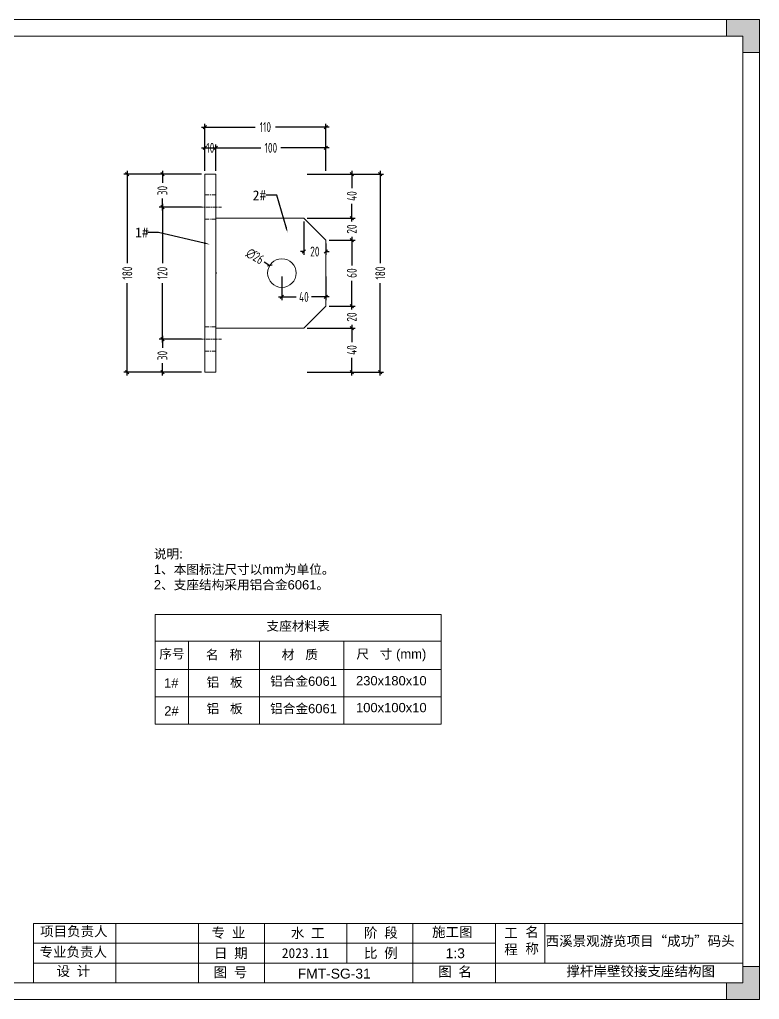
# Model space of a CAD drawing. Header units: millimetres. Extents: x 4 to 2106212, y -117026 to 198097.
# Drawn here: x 2095700 to 2096372, y 189147 to 190038 of the extents above; entities that cross this region are included whole.
import ezdxf
from ezdxf import colors
from ezdxf.entities.mleader import LeaderData, LeaderLine
from ezdxf.math import Vec2, Vec3

# ---------------------------------------------------------------- set-up
doc = ezdxf.new("R2010")
doc.units = ezdxf.units.MM
doc.linetypes.add('CENTER', pattern=[0.6, 0.375, -0.075, 0.075, -0.075])
doc.linetypes.add('CENTER2', pattern=[28.575, 19.05, -3.175, 3.175, -3.175])
doc.layers.add('HR-dimension', color=9, linetype='Continuous')
doc.layers.add('标注', color=9, linetype='Continuous')
for name, color, linetype, lineweight in [('加强板', 140, 'Continuous', 18), ('图框', 7, 'Continuous', 13), ('文本', 3, 'Continuous', 13), ('结构', 4, 'Continuous', 18), ('虚线', 1, 'CENTER2', 0)]:
    doc.layers.add(name, color=color, linetype=linetype, lineweight=lineweight)
doc.styles.add('Arial', font='arial.ttf')
doc.styles.add('hztxt', font='ros1.shx', dxfattribs={"width": 0.8, "bigfont": 'hztxt.shx'})
doc.styles.get("Standard").update_dxf_attribs({"font": 'arial.ttf'})
doc.dimstyles.new('DIM-3', dxfattribs={"dimscale": 3, "dimtxt": 3, "dimasz": 1, "dimexe": 1, "dimexo": 1, "dimgap": 1, "dimtad": 0, "dimdec": 1, "dimrnd": 0.0005, "dimzin": 9, "dimdsep": 46, "dimtxsty": 'hztxt', "dimblk": 'OBLIQUE', "dimcen": 0, "dimdle": 1, "dimclrd": 9, "dimclre": 9, "dimclrt": 2, "dimazin": 2, "dimtfac": 1, "dimtdec": 1, "dimtofl": 0, "dimtmove": 0, "dimatfit": 3, "dimfxl": 1, "dimarcsym": 2})

# ---------------------------------------------------------------- blocks, each defined once
blk = doc.blocks.new('GW-TK')
at = {"layer": '图框', "linetype": 'Continuous', "lineweight": 0}
h = blk.add_hatch(color=256, dxfattribs=at)
h.dxf.hatch_style = 1
h.paths.add_polyline_path([(927593.55, 464715.01), (927593.55, 464710.01), (927598.55, 464710.01), (927598.55, 464705.01), (927603.55, 464705.01), (927603.55, 464715.01)])
h = blk.add_hatch(color=256, dxfattribs=at)
h.dxf.hatch_style = 1
h.paths.add_polyline_path([(927603.55, 464418.01), (927603.55, 464428.01), (927598.55, 464428.01), (927598.55, 464423.01), (927593.55, 464423.01), (927593.55, 464418.01)])
at = {"layer": '图框', "linetype": 'Continuous'}
for p, q in [((927383.55, 464441.02), (927383.55, 464423.01)), ((927408.55, 464441.02), (927408.55, 464423.01)), ((927433.55, 464441.02), (927433.55, 464423.01)), ((927453.55, 464441.02), (927453.55, 464423.01)), ((927478.55, 464441.02), (927478.55, 464429.01)), ((927498.55, 464441.02), (927498.55, 464423.01)), ((927523.55, 464441.02), (927523.55, 464423.01)), ((927538.55, 464441.02), (927538.55, 464429.01)), ((927383.55, 464435.01), (927523.55, 464435.01)), ((927451.56, 464429.01), (927383.55, 464429.01)), ((927383.55, 464429.01), (927598.55, 464429.01))]:
    blk.add_line(p, q, dxfattribs=at)
at = {"layer": '图框'}
for points in [[(927183.55, 464715.01), (927603.55, 464715.01), (927603.55, 464418.01), (927183.55, 464418.01)], [(927188.55, 464710.01), (927598.55, 464710.01), (927598.55, 464423.01), (927188.55, 464423.01)]]:
    blk.add_lwpolyline(points, close=True, dxfattribs=at)
at = {"layer": '图框', "linetype": 'Continuous', "lineweight": 0}
for points in [[(927598.55, 464705.01), (927598.55, 464710.01), (927593.55, 464710.01), (927593.55, 464715.01), (927603.55, 464715.01), (927603.55, 464705.01)], [(927598.55, 464428.01), (927598.55, 464423.01), (927593.55, 464423.01), (927593.55, 464418.01), (927603.55, 464418.01), (927603.55, 464428.01)]]:
    blk.add_lwpolyline(points, close=True, dxfattribs=at)
at = {"layer": '图框', "linetype": 'Continuous'}
blk.add_lwpolyline([(927383.55, 464441.02), (927598.55, 464441.02)], dxfattribs=at)
at = {"layer": '图框', "linetype": 'Continuous', "char_height": 3, "attachment_point": 1}
for s, width, heights, insert in [('{\\fSimSun|b0|i0|c134|p2;项目负责人}', 26.0225, [0], (927385.56, 464440.15)), ('{\\fSimSun|b0|i0|c134|p2;名 称}', 5.2119, [0], (927532.62, 464439.93)), ('{\\fSimSun|b0|i0|c134|p2;专 业}', 12.8345, [0], (927437.53, 464439.73)), ('{\\fSimSun|b0|i0|c134|p2;阶 段}', 17.4775, [0], (927483.73, 464439.73)), ('{\\fSimSun|b0|i0|c134|p2;工 程}', 5.2119, [0], (927526.21, 464439.66)), ('{\\fSimSun|b0|i0|c134|p2;专业负责人}', 24.6361, [2.04], (927385.39, 464433.9)), ('{\\fSimSun|b0|i0|c134|p2;日 期}', 11.224, [0], (927438.25, 464433.55)), ('{\\fSimSun|b0|i0|c134|p2;比 例}', 10.9146, [0], (927483.71, 464433.55)), ('{\\fSimSun|b0|i0|c134|p2;设 计}', 16.2353, [0], (927390.55, 464428.09)), ('{\\fSimSun|b0|i0|c134|p2;图 号}', 23.6261, [0], (927438.11, 464427.75)), ('{\\fSimSun|b0|i0|c134|p2;图 名}', 12.066, [0], (927506.19, 464427.94))]:
    blk.add_mtext_dynamic_manual_height_columns(s, width=width, gutter_width=17.5, heights=heights, dxfattribs=dict(at, insert=insert))
at = {"layer": '图框', "color": 3, "linetype": 'Continuous', "char_height": 3, "attachment_point": 1}
for s, width, insert in [('\\pt9;{\\fSimSun|b0|i0|c134|p2;施工图}', 18.6303, (927504.36, 464439.94)), ('{\\fSimSun|b0|i0|c134|p2;水 工}', 11.224, (927461.55, 464439.63)), ('\\pt9;{\\fSimSun|b0|i0|c134|p2;西溪景观游览项目“成功”码头}', 60.0149, (927538.77, 464437.24)), ('{\\fSimSun|b0|i0|c134|p2;2023.11}', 11.224, (927458.8, 464433.55))]:
    blk.add_mtext_dynamic_manual_height_columns(s, width=width, gutter_width=17.5, heights=[0], dxfattribs=dict(at, insert=insert))
blk = doc.blocks.new('_Oblique')
at = {"color": 0, "linetype": 'ByBlock', "lineweight": -2}
blk.add_line((-0.5, -0.5), (0.5, 0.5), dxfattribs=at)
blk = doc.blocks.new('*D1777')
at = {"layer": 'Defpoints', "color": 0, "ltscale": 10, "transparency": 16777216}
for p in [(2095978.01, 189921.72), (2095878.01, 189897.82), (2095978.01, 189897.82)]:
    blk.add_point(p, dxfattribs=at)
at = {"layer": 'HR-dimension', "color": 9, "lineweight": -2, "ltscale": 10, "transparency": 16777216}
for p, q in [((2095875.01, 189921.72), (2095918.89, 189921.72)), ((2095878.01, 189900.82), (2095878.01, 189924.72)), ((2095981.01, 189921.72), (2095937.13, 189921.72)), ((2095978.01, 189900.82), (2095978.01, 189924.72))]:
    blk.add_line(p, q, dxfattribs=at)
at = {"layer": 'HR-dimension', "color": 9, "lineweight": -2, "ltscale": 10, "transparency": 16777216, "xscale": 3, "yscale": 3, "zscale": 3, "rotation": 180}
blk.add_blockref('_Oblique', (2095878.01, 189921.72), dxfattribs=at)
at = {"layer": 'HR-dimension', "color": 9, "lineweight": -2, "ltscale": 10, "transparency": 16777216, "xscale": 3, "yscale": 3, "zscale": 3}
blk.add_blockref('_Oblique', (2095978.01, 189921.72), dxfattribs=at)
at = {"layer": 'HR-dimension', "color": 2, "ltscale": 10, "transparency": 16777216, "insert": (2095928.01, 189921.72), "char_height": 9, "attachment_point": 5, "style": 'hztxt'}
blk.add_mtext('100', dxfattribs=at)
blk = doc.blocks.new('*D1769')
at = {"layer": 'Defpoints', "color": 0, "ltscale": 10, "transparency": 16777216}
for p in [(2095978.01, 189940.61), (2095868.01, 189897.82), (2095978.01, 189897.82)]:
    blk.add_point(p, dxfattribs=at)
at = {"layer": 'HR-dimension', "color": 9, "lineweight": -2, "ltscale": 10, "transparency": 16777216}
for p, q in [((2095865.01, 189940.61), (2095913.89, 189940.61)), ((2095868.01, 189900.82), (2095868.01, 189943.61)), ((2095981.01, 189940.61), (2095932.13, 189940.61)), ((2095978.01, 189900.82), (2095978.01, 189943.61))]:
    blk.add_line(p, q, dxfattribs=at)
at = {"layer": 'HR-dimension', "color": 9, "lineweight": -2, "ltscale": 10, "transparency": 16777216, "xscale": 3, "yscale": 3, "zscale": 3, "rotation": 180}
blk.add_blockref('_Oblique', (2095868.01, 189940.61), dxfattribs=at)
at = {"layer": 'HR-dimension', "color": 9, "lineweight": -2, "ltscale": 10, "transparency": 16777216, "xscale": 3, "yscale": 3, "zscale": 3}
blk.add_blockref('_Oblique', (2095978.01, 189940.61), dxfattribs=at)
at = {"layer": 'HR-dimension', "color": 2, "ltscale": 10, "transparency": 16777216, "insert": (2095923.01, 189940.61), "char_height": 9, "attachment_point": 5, "style": 'hztxt'}
blk.add_mtext('110', dxfattribs=at)
blk = doc.blocks.new('*D1780')
at = {"layer": 'Defpoints', "color": 0, "ltscale": 10, "transparency": 16777216}
for p in [(2095878.01, 189921.72), (2095868.01, 189897.82), (2095878.01, 189897.82)]:
    blk.add_point(p, dxfattribs=at)
at = {"layer": 'HR-dimension', "color": 9, "lineweight": -2, "ltscale": 10, "transparency": 16777216}
for p, q in [((2095865.01, 189921.72), (2095881.01, 189921.72)), ((2095868.01, 189900.82), (2095868.01, 189924.72)), ((2095878.01, 189900.82), (2095878.01, 189924.72))]:
    blk.add_line(p, q, dxfattribs=at)
at = {"layer": 'HR-dimension', "color": 9, "lineweight": -2, "ltscale": 10, "transparency": 16777216, "xscale": 3, "yscale": 3, "zscale": 3, "rotation": 180}
blk.add_blockref('_Oblique', (2095868.01, 189921.72), dxfattribs=at)
at = {"layer": 'HR-dimension', "color": 9, "lineweight": -2, "ltscale": 10, "transparency": 16777216, "xscale": 3, "yscale": 3, "zscale": 3}
blk.add_blockref('_Oblique', (2095878.01, 189921.72), dxfattribs=at)
at = {"layer": 'HR-dimension', "color": 2, "ltscale": 10, "transparency": 16777216, "insert": (2095873.01, 189921.72), "char_height": 9, "attachment_point": 5, "style": 'hztxt'}
blk.add_mtext('10', dxfattribs=at)
blk = doc.blocks.new('*D1761')
at = {"layer": 'Defpoints', "color": 0, "ltscale": 10, "transparency": 16777216}
for p in [(2095868.01, 189897.82), (2095829.37, 189867.82), (2095868.01, 189867.82)]:
    blk.add_point(p, dxfattribs=at)
at = {"layer": 'HR-dimension', "color": 9, "lineweight": -2, "ltscale": 10, "transparency": 16777216}
for p, q in [((2095829.37, 189900.82), (2095829.37, 189889.9)), ((2095865.01, 189897.82), (2095826.37, 189897.82)), ((2095829.37, 189864.82), (2095829.37, 189875.74)), ((2095865.01, 189867.82), (2095826.37, 189867.82))]:
    blk.add_line(p, q, dxfattribs=at)
at = {"layer": 'HR-dimension', "color": 9, "lineweight": -2, "ltscale": 10, "transparency": 16777216, "xscale": 3, "yscale": 3, "zscale": 3}
for p, rotation in [((2095829.37, 189897.82), 90), ((2095829.37, 189867.82), 270)]:
    blk.add_blockref('_Oblique', p, dxfattribs=dict(at, rotation=rotation))
at = {"layer": 'HR-dimension', "color": 2, "ltscale": 10, "transparency": 16777216, "insert": (2095829.37, 189882.82), "char_height": 9, "attachment_point": 5, "rotation": 90, "style": 'hztxt'}
blk.add_mtext('30', dxfattribs=at)
blk = doc.blocks.new('*D1762')
at = {"layer": 'Defpoints', "color": 0, "ltscale": 10, "transparency": 16777216}
for p in [(2095868.01, 189867.82), (2095829.37, 189747.82), (2095868.01, 189747.82)]:
    blk.add_point(p, dxfattribs=at)
at = {"layer": 'HR-dimension', "color": 9, "lineweight": -2, "ltscale": 10, "transparency": 16777216}
for p, q in [((2095865.01, 189867.82), (2095826.37, 189867.82)), ((2095829.37, 189870.82), (2095829.37, 189816.94)), ((2095829.37, 189744.82), (2095829.37, 189798.7)), ((2095865.01, 189747.82), (2095826.37, 189747.82))]:
    blk.add_line(p, q, dxfattribs=at)
at = {"layer": 'HR-dimension', "color": 9, "lineweight": -2, "ltscale": 10, "transparency": 16777216, "xscale": 3, "yscale": 3, "zscale": 3}
for p, rotation in [((2095829.37, 189867.82), 90), ((2095829.37, 189747.82), 270)]:
    blk.add_blockref('_Oblique', p, dxfattribs=dict(at, rotation=rotation))
at = {"layer": 'HR-dimension', "color": 2, "ltscale": 10, "transparency": 16777216, "insert": (2095829.37, 189807.82), "char_height": 9, "attachment_point": 5, "rotation": 90, "style": 'hztxt'}
blk.add_mtext('120', dxfattribs=at)
blk = doc.blocks.new('*D1763')
at = {"layer": 'Defpoints', "color": 0, "ltscale": 10, "transparency": 16777216}
for p in [(2095868.01, 189747.82), (2095829.37, 189717.82), (2095868.01, 189717.82)]:
    blk.add_point(p, dxfattribs=at)
at = {"layer": 'HR-dimension', "color": 9, "lineweight": -2, "ltscale": 10, "transparency": 16777216}
for p, q in [((2095829.37, 189750.82), (2095829.37, 189739.9)), ((2095865.01, 189747.82), (2095826.37, 189747.82)), ((2095829.37, 189714.82), (2095829.37, 189725.74)), ((2095865.01, 189717.82), (2095826.37, 189717.82))]:
    blk.add_line(p, q, dxfattribs=at)
at = {"layer": 'HR-dimension', "color": 9, "lineweight": -2, "ltscale": 10, "transparency": 16777216, "xscale": 3, "yscale": 3, "zscale": 3}
for p, rotation in [((2095829.37, 189747.82), 90), ((2095829.37, 189717.82), 270)]:
    blk.add_blockref('_Oblique', p, dxfattribs=dict(at, rotation=rotation))
at = {"layer": 'HR-dimension', "color": 2, "ltscale": 10, "transparency": 16777216, "insert": (2095829.37, 189732.82), "char_height": 9, "attachment_point": 5, "rotation": 90, "style": 'hztxt'}
blk.add_mtext('30', dxfattribs=at)
blk = doc.blocks.new('*D1764')
at = {"layer": 'Defpoints', "color": 0, "ltscale": 10, "transparency": 16777216}
for p in [(2095797.49, 189897.82), (2095868.01, 189897.82), (2095868.01, 189717.82)]:
    blk.add_point(p, dxfattribs=at)
at = {"layer": 'HR-dimension', "color": 9, "lineweight": -2, "ltscale": 10, "transparency": 16777216}
for p, q in [((2095797.49, 189900.82), (2095797.49, 189816.94)), ((2095865.01, 189897.82), (2095794.49, 189897.82)), ((2095797.49, 189714.82), (2095797.49, 189798.7)), ((2095865.01, 189717.82), (2095794.49, 189717.82))]:
    blk.add_line(p, q, dxfattribs=at)
at = {"layer": 'HR-dimension', "color": 9, "lineweight": -2, "ltscale": 10, "transparency": 16777216, "xscale": 3, "yscale": 3, "zscale": 3}
for p, rotation in [((2095797.49, 189897.82), 90), ((2095797.49, 189717.82), 270)]:
    blk.add_blockref('_Oblique', p, dxfattribs=dict(at, rotation=rotation))
at = {"layer": 'HR-dimension', "color": 2, "ltscale": 10, "transparency": 16777216, "insert": (2095797.49, 189807.82), "char_height": 9, "attachment_point": 5, "rotation": 90, "style": 'hztxt'}
blk.add_mtext('180', dxfattribs=at)
blk = doc.blocks.new('*D1785')
at = {"color": 9, "lineweight": -2, "transparency": 16777216}
for p, q in [((2095961.01, 189857.82), (2096004.6, 189857.82)), ((2096001.6, 189857.82), (2096001.6, 189860.82)), ((2095981.01, 189837.82), (2096004.6, 189837.82)), ((2096001.6, 189837.82), (2096001.6, 189834.82))]:
    blk.add_line(p, q, dxfattribs=at)
at = {"layer": 'Defpoints', "color": 0, "transparency": 16777216}
for p in [(2095958.01, 189857.82), (2095978.01, 189837.82), (2096001.6, 189837.82)]:
    blk.add_point(p, dxfattribs=at)
at = {"color": 9, "lineweight": -2, "transparency": 16777216, "xscale": 3, "yscale": 3, "zscale": 3}
for p, rotation in [((2096001.6, 189857.82), 270), ((2096001.6, 189837.82), 90)]:
    blk.add_blockref('_Oblique', p, dxfattribs=dict(at, rotation=rotation))
at = {"color": 2, "transparency": 16777216, "insert": (2096001.6, 189847.82), "char_height": 9, "attachment_point": 5, "rotation": 90, "style": 'hztxt'}
blk.add_mtext('20', dxfattribs=at)
blk = doc.blocks.new('*D1786')
at = {"color": 9, "lineweight": -2, "transparency": 16777216}
for p, q in [((2096001.6, 189840.82), (2096001.6, 189814.78)), ((2095981.01, 189837.82), (2096004.6, 189837.82)), ((2096001.6, 189774.82), (2096001.6, 189800.86)), ((2095981.01, 189777.82), (2096004.6, 189777.82))]:
    blk.add_line(p, q, dxfattribs=at)
at = {"layer": 'Defpoints', "color": 0, "transparency": 16777216}
for p in [(2095978.01, 189837.82), (2095978.01, 189777.82), (2096001.6, 189777.82)]:
    blk.add_point(p, dxfattribs=at)
at = {"color": 9, "lineweight": -2, "transparency": 16777216, "xscale": 3, "yscale": 3, "zscale": 3}
for p, rotation in [((2096001.6, 189837.82), 90), ((2096001.6, 189777.82), 270)]:
    blk.add_blockref('_Oblique', p, dxfattribs=dict(at, rotation=rotation))
at = {"color": 2, "transparency": 16777216, "insert": (2096001.6, 189807.82), "char_height": 9, "attachment_point": 5, "rotation": 90, "style": 'hztxt'}
blk.add_mtext('60', dxfattribs=at)
blk = doc.blocks.new('*D1787')
at = {"color": 9, "lineweight": -2, "transparency": 16777216}
for p, q in [((2095981.01, 189777.82), (2096004.6, 189777.82)), ((2096001.6, 189777.82), (2096001.6, 189780.82)), ((2095961.01, 189757.82), (2096004.6, 189757.82)), ((2096001.6, 189757.82), (2096001.6, 189754.82))]:
    blk.add_line(p, q, dxfattribs=at)
at = {"layer": 'Defpoints', "color": 0, "transparency": 16777216}
for p in [(2095978.01, 189777.82), (2095958.01, 189757.82), (2096001.6, 189757.82)]:
    blk.add_point(p, dxfattribs=at)
at = {"color": 9, "lineweight": -2, "transparency": 16777216, "xscale": 3, "yscale": 3, "zscale": 3}
for p, rotation in [((2096001.6, 189777.82), 270), ((2096001.6, 189757.82), 90)]:
    blk.add_blockref('_Oblique', p, dxfattribs=dict(at, rotation=rotation))
at = {"color": 2, "transparency": 16777216, "insert": (2096001.6, 189767.82), "char_height": 9, "attachment_point": 5, "rotation": 90, "style": 'hztxt'}
blk.add_mtext('20', dxfattribs=at)
blk = doc.blocks.new('*D1788')
at = {"color": 9, "lineweight": -2, "transparency": 16777216}
for p, q in [((2095958.01, 189854.82), (2095958.01, 189824.39)), ((2095978.01, 189834.82), (2095978.01, 189824.39)), ((2095958.01, 189827.39), (2095955.01, 189827.39)), ((2095978.01, 189827.39), (2095981.01, 189827.39))]:
    blk.add_line(p, q, dxfattribs=at)
at = {"layer": 'Defpoints', "color": 0, "transparency": 16777216}
for p in [(2095958.01, 189857.82), (2095978.01, 189837.82), (2095958.01, 189827.39)]:
    blk.add_point(p, dxfattribs=at)
at = {"color": 9, "lineweight": -2, "transparency": 16777216, "xscale": 3, "yscale": 3, "zscale": 3}
blk.add_blockref('_Oblique', (2095958.01, 189827.39), dxfattribs=at)
at = {"color": 9, "lineweight": -2, "transparency": 16777216, "xscale": 3, "yscale": 3, "zscale": 3, "rotation": 180}
blk.add_blockref('_Oblique', (2095978.01, 189827.39), dxfattribs=at)
at = {"color": 2, "transparency": 16777216, "insert": (2095968.01, 189827.39), "char_height": 9, "attachment_point": 5, "style": 'hztxt'}
blk.add_mtext('20', dxfattribs=at)
blk = doc.blocks.new('*D1789')
at = {"color": 9, "lineweight": -2, "transparency": 16777216}
for p, q in [((2095938.01, 189804.82), (2095938.01, 189783.11)), ((2095978.01, 189804.82), (2095978.01, 189783.11)), ((2095935.01, 189786.11), (2095950.93, 189786.11)), ((2095981.01, 189786.11), (2095965.09, 189786.11))]:
    blk.add_line(p, q, dxfattribs=at)
at = {"layer": 'Defpoints', "color": 0, "transparency": 16777216}
for p in [(2095938.01, 189807.82), (2095978.01, 189807.82), (2095978.01, 189786.11)]:
    blk.add_point(p, dxfattribs=at)
at = {"color": 9, "lineweight": -2, "transparency": 16777216, "xscale": 3, "yscale": 3, "zscale": 3, "rotation": 180}
blk.add_blockref('_Oblique', (2095938.01, 189786.11), dxfattribs=at)
at = {"color": 9, "lineweight": -2, "transparency": 16777216, "xscale": 3, "yscale": 3, "zscale": 3}
blk.add_blockref('_Oblique', (2095978.01, 189786.11), dxfattribs=at)
at = {"color": 2, "transparency": 16777216, "insert": (2095958.01, 189786.11), "char_height": 9, "attachment_point": 5, "style": 'hztxt'}
blk.add_mtext('40', dxfattribs=at)
blk = doc.blocks.new('*D1790')
at = {"color": 9, "lineweight": -2, "transparency": 16777216}
for p, q in [((2096001.6, 189900.82), (2096001.6, 189884.9)), ((2095961.01, 189897.82), (2096004.6, 189897.82)), ((2096001.6, 189854.82), (2096001.6, 189870.74)), ((2095961.01, 189857.82), (2096004.6, 189857.82))]:
    blk.add_line(p, q, dxfattribs=at)
at = {"layer": 'Defpoints', "color": 0, "transparency": 16777216}
for p in [(2095958.01, 189897.82), (2096001.6, 189897.82), (2095958.01, 189857.82)]:
    blk.add_point(p, dxfattribs=at)
at = {"color": 9, "lineweight": -2, "transparency": 16777216, "xscale": 3, "yscale": 3, "zscale": 3}
for p, rotation in [((2096001.6, 189897.82), 90), ((2096001.6, 189857.82), 270)]:
    blk.add_blockref('_Oblique', p, dxfattribs=dict(at, rotation=rotation))
at = {"color": 2, "transparency": 16777216, "insert": (2096001.6, 189877.82), "char_height": 9, "attachment_point": 5, "rotation": 90, "style": 'hztxt'}
blk.add_mtext('40', dxfattribs=at)
blk = doc.blocks.new('*D1791')
at = {"color": 9, "lineweight": -2, "transparency": 16777216}
for p, q in [((2095961.01, 189757.82), (2096004.6, 189757.82)), ((2096001.6, 189760.82), (2096001.6, 189744.9)), ((2096001.6, 189714.82), (2096001.6, 189730.74)), ((2095961.01, 189717.82), (2096004.6, 189717.82))]:
    blk.add_line(p, q, dxfattribs=at)
at = {"layer": 'Defpoints', "color": 0, "transparency": 16777216}
for p in [(2095958.01, 189757.82), (2095958.01, 189717.82), (2096001.6, 189717.82)]:
    blk.add_point(p, dxfattribs=at)
at = {"color": 9, "lineweight": -2, "transparency": 16777216, "xscale": 3, "yscale": 3, "zscale": 3}
for p, rotation in [((2096001.6, 189757.82), 90), ((2096001.6, 189717.82), 270)]:
    blk.add_blockref('_Oblique', p, dxfattribs=dict(at, rotation=rotation))
at = {"color": 2, "transparency": 16777216, "insert": (2096001.6, 189737.82), "char_height": 9, "attachment_point": 5, "rotation": 90, "style": 'hztxt'}
blk.add_mtext('40', dxfattribs=at)
blk = doc.blocks.new('*D1792')
at = {"color": 9, "lineweight": -2, "transparency": 16777216}
blk.add_line((2095921.92, 189817.92), (2095927, 189814.73), dxfattribs=at)
at = {"layer": 'Defpoints', "color": 0, "transparency": 16777216}
for p in [(2095927, 189814.73), (2095949.03, 189800.92)]:
    blk.add_point(p, dxfattribs=at)
at = {"color": 9, "lineweight": -2, "transparency": 16777216, "xscale": 3, "yscale": 3, "zscale": 3, "rotation": 327.9095850329882}
blk.add_blockref('_Oblique', (2095927, 189814.73), dxfattribs=at)
at = {"color": 2, "transparency": 16777216, "insert": (2095913.68, 189823.08), "char_height": 9, "attachment_point": 5, "rotation": 327.90959, "style": 'hztxt'}
blk.add_mtext('∅26', dxfattribs=at)
blk = doc.blocks.new('*D1793')
at = {"color": 9, "lineweight": -2, "transparency": 16777216}
for p, q in [((2096027.47, 189900.82), (2096027.47, 189816.94)), ((2095961.01, 189897.82), (2096030.47, 189897.82)), ((2096027.47, 189714.82), (2096027.47, 189798.7)), ((2095961.01, 189717.82), (2096030.47, 189717.82))]:
    blk.add_line(p, q, dxfattribs=at)
at = {"layer": 'Defpoints', "color": 0, "transparency": 16777216}
for p in [(2095958.01, 189897.82), (2095958.01, 189717.82), (2096027.47, 189717.82)]:
    blk.add_point(p, dxfattribs=at)
at = {"color": 9, "lineweight": -2, "transparency": 16777216, "xscale": 3, "yscale": 3, "zscale": 3}
for p, rotation in [((2096027.47, 189897.82), 90), ((2096027.47, 189717.82), 270)]:
    blk.add_blockref('_Oblique', p, dxfattribs=dict(at, rotation=rotation))
at = {"color": 2, "transparency": 16777216, "insert": (2096027.47, 189807.82), "char_height": 9, "attachment_point": 5, "rotation": 90, "style": 'hztxt'}
blk.add_mtext('180', dxfattribs=at)

msp = doc.modelspace()

# ---------------------------------------------------------------- linework, layer by layer
msp.add_line((2095878.0147, 189808.522), (2095878.0147, 189807.122))
at = {"layer": '加强板', "color": 3}
msp.add_lwpolyline([(2095958.0147, 189857.822), (2095978.0147, 189837.822), (2095978.0147, 189777.822), (2095958.0147, 189757.822), (2095878.0147, 189757.822), (2095878.0147, 189857.822)], close=True, dxfattribs=at)
msp.add_circle((2095938.0147, 189807.822), 13, dxfattribs=at)
at = {"layer": '文本'}
for p, q in [((2095822.8882, 189497.2175), (2095822.8882, 189397.6317)), ((2095822.8882, 189497.2175), (2096082.765, 189497.2175)), ((2096082.765, 189497.2175), (2096082.765, 189397.6317)), ((2095822.8882, 189473.0127), (2096082.765, 189473.0127)), ((2095853.1803, 189473.0127), (2095853.1803, 189397.6317)), ((2095917.7639, 189473.0127), (2095917.7639, 189397.6317)), ((2095994.3614, 189473.0127), (2095994.3614, 189397.6317)), ((2096082.765, 189473.0127), (2096082.765, 189397.9092)), ((2095822.8882, 189447.4246), (2096082.765, 189447.4246)), ((2095822.8882, 189422.5282), (2096082.765, 189422.5282)), ((2095822.8882, 189397.6317), (2096082.765, 189397.6317))]:
    msp.add_line(p, q, dxfattribs=at)
at = {"layer": '结构', "color": 6}
msp.add_lwpolyline([(2095868.0147, 189897.822), (2095878.0147, 189897.822), (2095878.0147, 189717.822), (2095868.0147, 189717.822)], close=True, dxfattribs=at)
at = {"layer": '虚线', "color": 1, "linetype": 'CENTER', "ltscale": 10}
for points in [[(2095878.0147, 189856.822), (2095878.0147, 189878.822), (2095868.0147, 189878.822), (2095868.0147, 189856.822)], [(2095878.0147, 189758.822), (2095878.0147, 189736.822), (2095868.0147, 189736.822), (2095868.0147, 189758.822)]]:
    msp.add_lwpolyline(points, close=True, dxfattribs=at)
for points in [[(2095863.0147, 189867.822), (2095883.0147, 189867.822)], [(2095863.0147, 189747.822), (2095883.0147, 189747.822)]]:
    msp.add_lwpolyline(points, dxfattribs=at)

# ---------------------------------------------------------------- block references
at = {"layer": '文本', "xscale": 3, "yscale": 3, "zscale": 3}
msp.add_blockref('GW-TK', (-686438.463, -1204106.72), dxfattribs=at)

# ---------------------------------------------------------------- texts
at = {"layer": '文本', "style": 'Arial'}
for p in [(2095927.3335, 189432.4557), (2095927.3335, 189407.5592)]:
    msp.add_text('铝合金6061', height=8.4375, dxfattribs=at).set_placement(p)
at = {"layer": '文本', "insert": (2095821.602, 189556.6923), "char_height": 8.4375, "attachment_point": 1, "style": 'Arial'}
msp.add_mtext_dynamic_manual_height_columns('{\\fSimSun|b0|i0|c134|p2;说明}:\\P1{\\fSimSun|b0|i0|c134|p2;、本图标注尺寸以}mm{\\fSimSun|b0|i0|c134|p2;为单位。\\P}2{\\fSimSun|b0|i0|c134|p2;、支座结构采用铝合金}6061{\\fSimSun|b0|i0|c134|p2;。}', width=188.63347, gutter_width=12.5, heights=[0], dxfattribs=at)
at = {"layer": '文本', "char_height": 8.4375, "attachment_point": 5, "style": 'Arial'}
for s, insert in [('支座材料表', (2095952.8207, 189486.3911)), ('序号', (2095838.0674, 189461.0972)), ('名   称', (2095885.4232, 189460.3825)), ('材   质', (2095954.2855, 189460.3825)), ('尺   寸 (mm)', (2096037.5328, 189460.1985)), ('1#', (2095837.4903, 189435.0637)), ('铝   板', (2095885.9692, 189435.2709)), ('230x180x10', (2096037.5328, 189437.0378)), ('2#', (2095837.6409, 189409.6723)), ('铝   板', (2095885.9692, 189411.2732)), ('100x100x10', (2096037.5328, 189412.6259))]:
    msp.add_mtext(s, dxfattribs=dict(at, insert=insert))
at = {"layer": '文本', "color": 6, "char_height": 9, "attachment_point": 1, "style": 'Arial'}
for s, width, gutter_width, heights, insert in [('1:3', 19.702496, 1.4062, [0], (2096086.9416, 189193.811)), ('撑杆岸壁铰接支座结构图', 164.493338, 1.4062, [0], (2096196.7493, 189177.4857)), ('{\\C256;FMT-SG-31}', 69.470087, 0, [9.4744], (2095952.4669, 189175.2669))]:
    msp.add_mtext_dynamic_manual_height_columns(s, width=width, gutter_width=gutter_width, heights=heights, dxfattribs=dict(at, insert=insert))

# ---------------------------------------------------------------- dimensions: what is measured, and where the dimension line sits
for base, p1, p2, picture, middle in [((2096001.597, 189897.822), (2095958.0147, 189857.822), (2095958.0147, 189897.822), '*D1790', (2096001.597, 189877.822)), ((2096027.4715, 189717.822), (2095958.0147, 189897.822), (2095958.0147, 189717.822), '*D1793', (2096027.4715, 189807.822)), ((2096001.597, 189837.822), (2095958.0147, 189857.822), (2095978.0147, 189837.822), '*D1785', (2096001.597, 189847.822)), ((2096001.597, 189777.822), (2095978.0147, 189837.822), (2095978.0147, 189777.822), '*D1786', (2096001.597, 189807.822)), ((2096001.597, 189757.822), (2095978.0147, 189777.822), (2095958.0147, 189757.822), '*D1787', (2096001.597, 189767.822)), ((2096001.597, 189717.822), (2095958.0147, 189757.822), (2095958.0147, 189717.822), '*D1791', (2096001.597, 189737.822))]:
    dim = msp.add_linear_dim(base=base, p1=p1, p2=p2, angle=90, dimstyle='DIM-3')
    dim.commit()
    dim.dimension.update_dxf_attribs({"geometry": picture, "text_midpoint": middle})
for base, p1, p2, picture, middle in [((2095958.0147, 189827.3914), (2095978.0147, 189837.822), (2095958.0147, 189857.822), '*D1788', (2095968.0147, 189827.3914)), ((2095978.0147, 189786.1074), (2095938.0147, 189807.822), (2095978.0147, 189807.822), '*D1789', (2095958.0147, 189786.1074))]:
    dim = msp.add_linear_dim(base=base, p1=p1, p2=p2, dimstyle='DIM-3')
    dim.commit()
    dim.dimension.update_dxf_attribs({"geometry": picture, "text_midpoint": middle})
dim = msp.add_diameter_dim_2p(p1=(2095949.0285, 189800.9156), p2=(2095927.001, 189814.7283), dimstyle='DIM-3')
dim.commit()
dim.dimension.update_dxf_attribs({"geometry": '*D1792', "text_midpoint": (2095913.6828, 189823.0797)})
at = {"layer": 'HR-dimension', "ltscale": 10}
for base, p1, picture, middle in [((2095978.0147, 189940.6106), (2095868.0147, 189897.822), '*D1769', (2095923.0147, 189940.6106)), ((2095978.0147, 189921.7174), (2095878.0147, 189897.822), '*D1777', (2095928.0147, 189921.7174))]:
    dim = msp.add_linear_dim(base=base, p1=p1, p2=(2095978.0147, 189897.822), dimstyle='DIM-3', dxfattribs=at)
    dim.commit()
    dim.dimension.update_dxf_attribs({"geometry": picture, "text_midpoint": middle})
dim = msp.add_linear_dim(base=(2095878.0147, 189921.7174), p1=(2095868.0147, 189897.822), p2=(2095878.0147, 189897.822), dimstyle='DIM-3', dxfattribs=at)
dim.commit()
dim.dimension.update_dxf_attribs({"geometry": '*D1780', "text_midpoint": (2095873.0147, 189921.7174), "dimtype": 160})
for base, p1, p2, picture, middle in [((2095797.4854, 189897.822), (2095868.0147, 189717.822), (2095868.0147, 189897.822), '*D1764', (2095797.4854, 189807.822)), ((2095829.3657, 189867.822), (2095868.0147, 189897.822), (2095868.0147, 189867.822), '*D1761', (2095829.3657, 189882.822)), ((2095829.3657, 189747.822), (2095868.0147, 189867.822), (2095868.0147, 189747.822), '*D1762', (2095829.3657, 189807.822)), ((2095829.3657, 189717.822), (2095868.0147, 189747.822), (2095868.0147, 189717.822), '*D1763', (2095829.3657, 189732.822))]:
    dim = msp.add_linear_dim(base=base, p1=p1, p2=p2, angle=90, dimstyle='DIM-3', dxfattribs=at)
    dim.commit()
    dim.dimension.update_dxf_attribs({"geometry": picture, "text_midpoint": middle})

# ---------------------------------------------------------------- leaders
at = {"layer": '标注', "color": 6}
ml = msp.add_multileader_mtext('Standard', dxfattribs=at)
ml.set_content('{\\fSimSun|b0|i0|c134|p2;2#}', color=6, style='Arial')
ml.set_leader_properties(color=9)
ml.build(insert=Vec2(0, 0))
ml.multileader.update_dxf_attribs({"dogleg_length": 100, "arrow_head_size": 5})
ctx = ml.context
ctx.base_point, ctx.char_height, ctx.arrow_head_size, ctx.landing_gap_size, ctx.plane_origin = Vec3(2095911.3266, 189878.5175), 9, 5, 0.2, Vec3(2095830.4242, 320935.582)
notes = []
notes.append((ctx, [(1, (1, 1, 0), (2095933.3766, 189878.5175), (-1, 0), 10, [(0, [(2095943.1778, 189844.7908)], 0, [])])]))
ctx.mtext.insert, ctx.mtext.width, ctx.mtext.defined_height, ctx.mtext.flow_direction = Vec3(2095911.5266, 189883.0175), 15.358341, 12.6472, 5
ml = msp.add_multileader_mtext('Standard', dxfattribs=at)
ml.set_content('{\\fSimSun|b0|i0|c134|p2;1#}', color=6, style='Arial')
ml.set_leader_properties(color=9)
ml.build(insert=Vec2(0, 0))
ml.multileader.update_dxf_attribs({"dogleg_length": 100, "arrow_head_size": 5})
ctx = ml.context
ctx.base_point, ctx.char_height, ctx.arrow_head_size, ctx.landing_gap_size, ctx.plane_origin = Vec3(2095804.4644, 189844.7386), 9, 5, 0.2, Vec3(2095762.7766, 320874.4081)
notes.append((ctx, [(1, (1, 1, 0), (2095825.7144, 189844.7386), (-1, 0), 10, [(0, [(2095872.3338, 189833.9684)], 0, [])])]))
ctx.mtext.insert, ctx.mtext.width, ctx.mtext.defined_height, ctx.mtext.flow_direction = Vec3(2095804.6644, 189849.2386), 100, 36.9267, 5
ml = msp.add_multileader_mtext('Standard', dxfattribs=at)
ml.set_content('{\\fSimSun|b0|i0|c134|p2;1#}', color=6, style='Arial')
ml.set_leader_properties(color=9)
ml.build(insert=Vec2(0, 0))
ml.multileader.update_dxf_attribs({"dogleg_length": 100, "arrow_head_size": 5})
ctx = ml.context
ctx.base_point, ctx.char_height, ctx.arrow_head_size, ctx.landing_gap_size, ctx.plane_origin = Vec3(2095622.1879, 189833.2067), 9, 5, 0.2, Vec3(2095562.3267, 320854.3773)
notes.append((ctx, [(0, (1, 1, 0), (2095612.1879, 189833.2067), (1, 0), 10, [(0, [(2095567.3797, 189818.0798)], 0, [])])]))
ctx.mtext.insert, ctx.mtext.width, ctx.mtext.defined_height, ctx.mtext.flow_direction = Vec3(2095622.3879, 189837.7067), 100, 36.9267, 5
ml = msp.add_multileader_mtext('Standard', dxfattribs=at)
ml.set_content('{\\fSimSun|b0|i0|c134|p2;1#}', color=6, style='Arial')
ml.set_leader_properties(color=9)
ml.build(insert=Vec2(0, 0))
ml.multileader.update_dxf_attribs({"dogleg_length": 100, "arrow_head_size": 5})
ctx = ml.context
ctx.base_point, ctx.char_height, ctx.arrow_head_size, ctx.landing_gap_size, ctx.plane_origin = Vec3(2095618.021, 189494.7979), 9, 5, 0.2, Vec3(2095571.4742, 320552.7229)
notes.append((ctx, [(0, (1, 1, 0), (2095608.021, 189494.7979), (1, 0), 10, [(0, [(2095576.5272, 189516.4255)], 0, [])])]))
ctx.mtext.insert, ctx.mtext.width, ctx.mtext.defined_height, ctx.mtext.flow_direction = Vec3(2095618.221, 189499.2979), 100, 36.9267, 5
for ctx, leaders in notes:
    for number, flags, end, landing, length, lines in leaders:
        leader = LeaderData()
        leader.index, (leader.has_last_leader_line, leader.has_dogleg_vector, leader.attachment_direction) = number, flags
        leader.last_leader_point, leader.dogleg_vector, leader.dogleg_length = Vec3(end), Vec3(landing), length
        for number, points, colour, breaks in lines:
            line = LeaderLine()
            line.index, line.vertices, line.color, line.breaks = number, Vec3.list(points), colors.encode_raw_color(colour), breaks
            leader.lines.append(line)
        ctx.leaders.append(leader)

doc.saveas('drawing.dxf')
